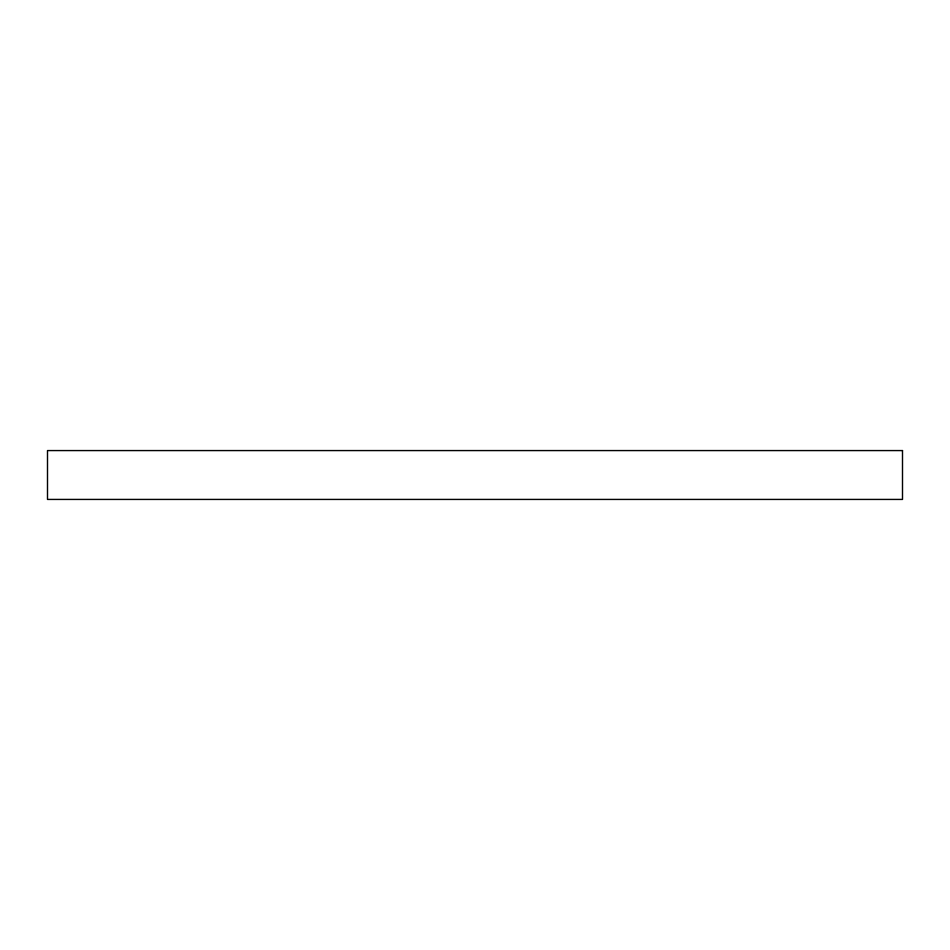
<?xml version="1.0" encoding="UTF-8"?>
<svg xmlns="http://www.w3.org/2000/svg" width="950" height="950" viewBox="0 0 950 950"><rect width="100%" height="100%" fill="white"/><g stroke="black" fill="none" stroke-linecap="round" stroke-linejoin="round"><path stroke-width="1.43" d="M902.5 450.573L47.5 450.573L47.5 499.427L902.5 499.427L902.5 450.573"/></g></svg>
